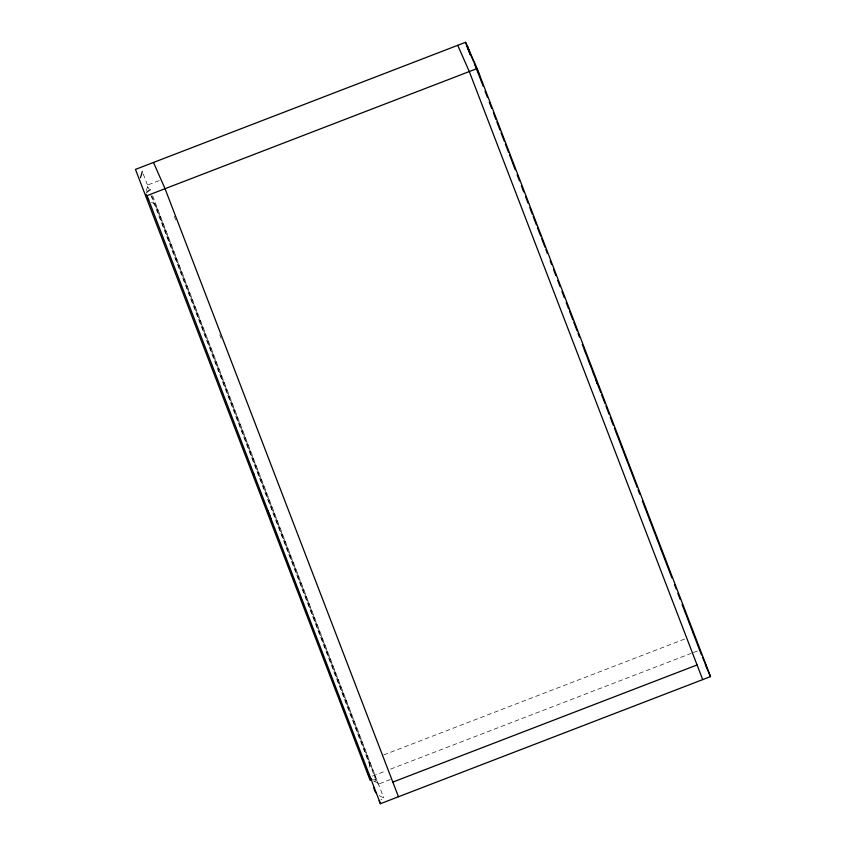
<?xml version="1.0" encoding="UTF-8"?>
<svg xmlns="http://www.w3.org/2000/svg" width="846" height="846" viewBox="0 0 846 846"><rect width="100%" height="100%" fill="white"/><g stroke="black" fill="none" stroke-linecap="round" stroke-linejoin="round"><path stroke-width="0.63" stroke-dasharray="4.23 3.17" d="M159.217 180.589L147.098 185.253L148.05 187.717M383.735 754.918L685.524 638.719M372.483 776.078L385.702 770.992M390.598 769.099L691.15 653.387M693.392 652.52L697.865 650.796M373.657 780.879A436.325 62.985 -21 0 0 377.538 782.772L378.183 784.231L390.292 779.568M369.205 763.864L369.839 765.302A436.325 62.985 -21 0 0 369.046 767.301M174.244 216.238L175.672 219.939M219.717 334.699L221.144 338.4M152.618 195.754L383.724 797.799M378.183 784.231L155.431 204.161A436.325 62.985 -21 0 1 151.54 202.268M143.249 174.012L148.928 188.806M151.772 196.209L375.719 779.61M150.884 195.119L369.839 765.302M373.53 779.504A8.989 1.301 -21 0 1 375.497 780.023A436.325 62.985 -21 0 0 374.693 782.021M146.4 190.593A436.325 62.985 -21 0 1 147.733 186.691M379.304 795.6A436.325 62.985 -21 0 0 383.185 797.503A9.2 1.332 -21 0 1 380.837 799.935"/><path stroke-width="1.27" d="M140.478 177.671L142.308 171.537M146.612 192.285L150.26 189.589M379.135 800.771L380.425 803.7L710.534 676.599L477.123 68.537L465.575 42.3L135.466 169.401L370.167 780.393A8.989 1.301 -21 0 1 371.108 780.107M477.123 68.537L147.014 195.638L380.425 803.7M392.83 782.095L697.072 664.956M467.891 47.778L468.219 48.698L467.066 45.948L468.821 50.02M467.352 46.551L469.022 50.623M467.574 47.122L468.948 50.337L467.077 45.959M467.531 47.186L467.806 47.598M468.335 48.782L468.927 50.348M469.604 51.955L466.706 45.092M473.654 61.652L469.033 51.172L470.461 54.863M475.008 64.73L479.608 75.178M457.739 45.314L469.287 71.55L702.698 679.624M702.466 657.279L706.558 666.574M705.289 664.681L710.534 676.599M153.486 162.464L165.033 188.69L398.455 796.763M253.229 472.65L253.842 474.035M270.54 517.741L271.154 519.127M467.341 46.742L467.764 47.503M267.748 510.371L269.98 516.187L269.335 514.431M596.747 382.297L597.001 382.963M595.944 380.108L596.229 380.848M474.162 62.816L476.393 68.494M476.531 68.96L480.644 79.587M480.771 80.032L483.14 86.176M485.022 91.104L487.381 97.248M489.274 102.165L491.632 108.32M493.419 112.846L495.883 119.392M496.824 121.845L500.039 130.094M501.075 132.917L504.29 141.176M505.326 143.989L508.552 152.269M509.493 154.733L512.803 163.352M512.877 163.669L515.235 169.813M517.128 174.741L519.486 180.885M521.379 185.803L523.737 191.957M525.567 196.621L527.989 203.029M529.829 207.704L532.24 214.091M533.181 216.555L536.449 224.951M537.432 227.627L540.7 236.034M541.652 238.498L544.961 247.127M545.903 249.591L547.341 253.451M550.164 260.674L551.592 264.523M553.474 269.303L555.843 275.595M557.726 280.386L560.094 286.667M561.987 291.479L564.345 297.729M566.238 302.561L568.597 308.801M569.548 311.191L572.837 319.873M573.81 322.273L577.12 330.892M578.061 333.356L579.447 337.089M582.27 344.449L583.74 348.14M584.004 349.155L585.4 352.803M585.633 353.068L587.991 359.233M588.213 360.121L589.62 363.78M589.884 364.161L592.253 370.315M592.422 371.087L593.829 374.746M594.135 375.243L596.504 381.409M596.631 382.054L598.037 385.713M598.397 386.336L600.755 392.491M601.707 394.955L605.017 403.584M605.958 406.048L609.035 414.17M610.22 417.131L611.637 420.822M611.87 421.551L613.287 425.242M614.471 428.213L615.888 431.915M616.121 432.634L617.538 436.325M617.781 436.843L620.15 442.997M620.372 443.706L621.789 447.397M622.043 447.925L624.401 454.091M624.623 454.778L626.04 458.469M626.294 459.018L637.175 487.349M638.117 489.813L639.745 494.159M642.378 500.895L645.413 508.922M645.688 509.525L648.047 515.679M648.248 516.314L649.665 520.004M649.94 520.607L652.308 526.772M652.499 527.386L653.916 531.077M654.201 531.7L656.559 537.855M656.75 538.458L658.167 542.149M658.452 542.783L660.821 548.948M661.001 549.53L671.861 577.839M674.526 584.671L676.113 588.911M677.836 593.289L680.205 599.454M682.098 604.382L684.456 610.537M684.615 611.066L686.032 614.756M686.349 615.465L688.718 621.63M688.866 622.138L690.283 625.828M690.611 626.558L692.969 632.713M693.117 633.21L697.231 643.806M697.368 644.292L701.482 654.889M465.575 42.3L470.302 54.63M596.811 382.36L597.065 383.016M468.705 49.628L469.488 51.68L468.071 48.254M268.404 512.126L267.738 510.36M148.695 199.952A436.325 62.985 -21 0 1 146.125 194.104M372.103 779.769A436.325 62.985 -21 0 1 368.232 772.715M376.459 793.294A436.325 62.985 -21 0 1 373.879 787.446"/></g></svg>
